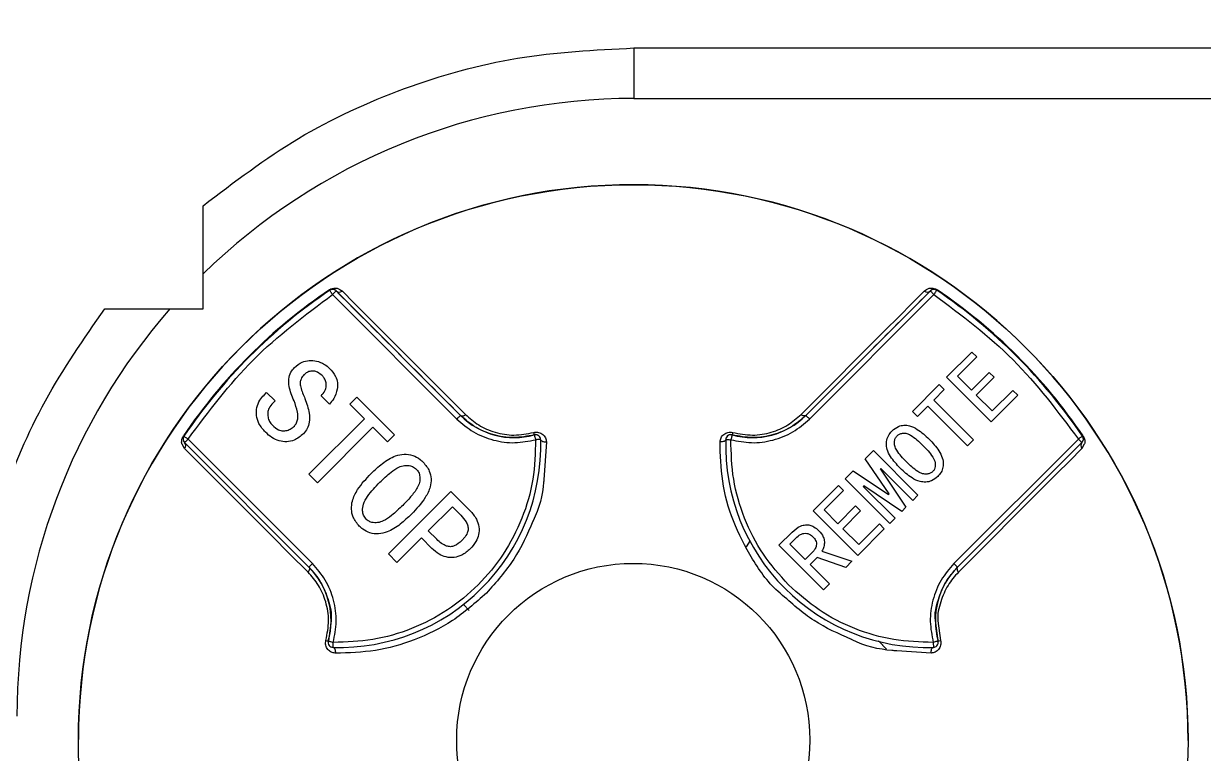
# Model space of a CAD drawing. Header units: millimetres. Extents: x 5659 to 7608, y 3628 to 5007.
# Drawn here: x 6249.58 to 6296.37, y 4730.22 to 4759.13 of the extents above; entities that cross this region are included whole.
import ezdxf

# ---------------------------------------------------------------- set-up
doc = ezdxf.new("R2010")
doc.units = ezdxf.units.MM

msp = doc.modelspace()

# ---------------------------------------------------------------- linework, layer by layer
at = {"color": 7, "linetype": 'Continuous', "lineweight": 25}
for p, q in [((6273.781, 4758.164), (6324.472, 4758.164)), ((6273.781, 4758.164), (6273.781, 4756.164)), ((6273.781, 4756.164), (6324.272, 4756.164)), ((6256.699, 4747.827), (6256.699, 4751.913)), ((6261.708, 4748.585), (6261.721, 4748.565)), ((6261.721, 4748.565), (6261.721, 4748.565)), ((6261.974, 4748.54), (6266.907, 4743.608)), ((6261.974, 4748.54), (6261.974, 4748.54)), ((6280.605, 4743.608), (6285.537, 4748.54)), ((6285.537, 4748.54), (6285.537, 4748.54)), ((6285.791, 4748.565), (6285.804, 4748.585)), ((6285.791, 4748.565), (6285.791, 4748.565)), ((6261.833, 4748.399), (6266.766, 4743.466)), ((6280.746, 4743.466), (6285.679, 4748.399)), ((6252.798, 4747.827), (6256.699, 4747.827)), ((6286.183, 4745.117), (6287.186, 4746.12)), ((6287.382, 4745.924), (6286.617, 4745.159)), ((6287.382, 4745.924), (6286.617, 4745.159)), ((6287.186, 4746.12), (6287.382, 4745.924)), ((6260.695, 4745.213), (6260.695, 4745.213)), ((6287.165, 4744.611), (6287.868, 4745.314)), ((6287.868, 4745.314), (6288.064, 4745.117)), ((6260.552, 4744.833), (6260.552, 4744.833)), ((6261.419, 4745.184), (6261.419, 4745.184)), ((6261.582, 4744.808), (6261.582, 4744.808)), ((6284.829, 4743.763), (6285.893, 4744.828)), ((6285.893, 4744.828), (6286.09, 4744.631)), ((6287.951, 4743.349), (6286.183, 4745.117)), ((6287.951, 4743.349), (6286.183, 4745.117)), ((6286.617, 4745.159), (6287.165, 4744.611)), ((6286.617, 4745.159), (6286.617, 4745.159)), ((6288.064, 4745.117), (6287.361, 4744.414)), ((6288.064, 4745.117), (6287.361, 4744.414)), ((6259.118, 4744.417), (6259.219, 4744.518)), ((6259.219, 4744.518), (6259.552, 4744.185)), ((6261.708, 4744.055), (6261.376, 4744.388)), ((6261.708, 4744.055), (6261.376, 4744.388)), ((6262.519, 4744.055), (6262.794, 4744.33)), ((6262.794, 4744.33), (6264.285, 4742.839)), ((6286.09, 4744.631), (6285.676, 4744.218)), ((6286.09, 4744.631), (6285.676, 4744.218)), ((6287.361, 4744.414), (6287.992, 4743.784)), ((6287.361, 4744.414), (6287.361, 4744.414)), ((6289.005, 4744.404), (6287.951, 4743.349)), ((6289.005, 4744.404), (6287.951, 4743.349)), ((6287.992, 4743.784), (6288.809, 4744.6)), ((6288.809, 4744.6), (6289.005, 4744.404)), ((6259.552, 4744.185), (6259.465, 4744.099)), ((6259.552, 4744.185), (6259.465, 4744.099)), ((6259.465, 4744.099), (6259.465, 4744.099)), ((6261.708, 4744.055), (6261.708, 4744.055)), ((6263.098, 4743.476), (6262.519, 4744.055)), ((6263.098, 4743.476), (6262.519, 4744.055)), ((6285.438, 4743.98), (6285.025, 4743.567)), ((6285.438, 4743.98), (6285.025, 4743.567)), ((6287.01, 4742.409), (6285.438, 4743.98)), ((6285.438, 4743.98), (6285.438, 4743.98)), ((6287.01, 4742.409), (6285.438, 4743.98)), ((6285.676, 4744.218), (6287.248, 4742.647)), ((6285.676, 4744.218), (6285.676, 4744.218)), ((6259.262, 4743.665), (6259.262, 4743.665)), ((6260.454, 4743.625), (6260.454, 4743.625)), ((6260.898, 4741.276), (6263.098, 4743.476)), ((6263.098, 4743.476), (6263.098, 4743.476)), ((6266.907, 4743.608), (6266.907, 4743.608)), ((6280.605, 4743.608), (6280.605, 4743.608)), ((6285.025, 4743.567), (6284.829, 4743.763)), ((6285.025, 4743.567), (6284.829, 4743.763)), ((6285.025, 4743.567), (6285.025, 4743.567)), ((6287.951, 4743.349), (6287.951, 4743.349)), ((6259.176, 4742.941), (6259.176, 4742.941)), ((6260.681, 4742.883), (6260.681, 4742.883)), ((6263.431, 4743.143), (6261.231, 4740.943)), ((6263.431, 4743.143), (6261.231, 4740.943)), ((6264.01, 4742.564), (6263.431, 4743.143)), ((6263.431, 4743.143), (6263.431, 4743.143)), ((6264.01, 4742.564), (6263.431, 4743.143)), ((6255.968, 4742.294), (6255.869, 4742.472)), ((6255.906, 4742.672), (6255.906, 4742.672)), ((6255.94, 4742.783), (6255.92, 4742.797)), ((6255.94, 4742.783), (6255.94, 4742.783)), ((6260.897, 4737.597), (6255.964, 4742.53)), ((6261.038, 4737.739), (6256.106, 4742.671)), ((6264.285, 4742.839), (6264.01, 4742.564)), ((6264.285, 4742.839), (6264.01, 4742.564)), ((6264.01, 4742.564), (6264.01, 4742.564)), ((6270.089, 4742.407), (6270.089, 4742.407)), ((6270.313, 4742.561), (6270.209, 4741.05)), ((6277.423, 4742.424), (6277.423, 4742.424)), ((6284.219, 4742.802), (6284.219, 4742.802)), ((6285.242, 4742.419), (6285.242, 4742.419)), ((6291.406, 4742.671), (6286.474, 4737.739)), ((6291.548, 4742.53), (6286.615, 4737.597)), ((6287.248, 4742.647), (6287.01, 4742.409)), ((6287.248, 4742.647), (6287.01, 4742.409)), ((6287.01, 4742.409), (6287.01, 4742.409)), ((6291.643, 4742.472), (6291.544, 4742.294)), ((6291.572, 4742.783), (6291.592, 4742.797)), ((6291.572, 4742.783), (6291.572, 4742.783)), ((6291.606, 4742.671), (6291.606, 4742.671)), ((6282.957, 4741.892), (6283.278, 4742.212)), ((6283.278, 4742.212), (6285.046, 4740.445)), ((6284.132, 4742.383), (6284.132, 4742.383)), ((6265.153, 4741.479), (6265.153, 4741.479)), ((6283.898, 4740.496), (6282.957, 4741.892)), ((6283.898, 4740.496), (6282.957, 4741.892)), ((6283.557, 4741.478), (6283.578, 4741.499)), ((6283.578, 4741.499), (6283.557, 4741.478)), ((6283.557, 4741.478), (6284.57, 4739.969)), ((6283.557, 4741.478), (6283.557, 4741.478)), ((6284.839, 4740.238), (6283.578, 4741.499)), ((6283.578, 4741.499), (6283.578, 4741.499)), ((6284.839, 4740.238), (6283.578, 4741.499)), ((6284.343, 4741.52), (6284.343, 4741.52)), ((6285.709, 4741.803), (6285.709, 4741.803)), ((6261.231, 4740.943), (6260.898, 4741.276)), ((6261.231, 4740.943), (6260.898, 4741.276)), ((6282.161, 4741.096), (6282.482, 4741.416)), ((6283.929, 4739.328), (6282.161, 4741.096)), ((6283.929, 4739.328), (6282.161, 4741.096)), ((6282.482, 4741.416), (6283.877, 4740.476)), ((6285.831, 4741.189), (6285.831, 4741.189)), ((6261.231, 4740.943), (6261.231, 4740.943)), ((6263.706, 4740.958), (6263.706, 4740.958)), ((6264.053, 4738.121), (6266.528, 4740.596)), ((6265.264, 4740.899), (6265.264, 4740.899)), ((6266.528, 4740.596), (6267.28, 4739.844)), ((6280.89, 4739.824), (6281.893, 4740.827)), ((6282.089, 4740.631), (6281.324, 4739.866)), ((6282.089, 4740.631), (6281.324, 4739.866)), ((6281.893, 4740.827), (6282.089, 4740.631)), ((6282.875, 4740.796), (6282.895, 4740.817)), ((6282.895, 4740.817), (6282.875, 4740.796)), ((6282.875, 4740.796), (6284.136, 4739.535)), ((6282.875, 4740.796), (6282.875, 4740.796)), ((6284.405, 4739.804), (6282.895, 4740.817)), ((6282.895, 4740.817), (6282.895, 4740.817)), ((6284.405, 4739.804), (6282.895, 4740.817)), ((6263.057, 4740.088), (6263.057, 4740.088)), ((6283.898, 4740.496), (6283.877, 4740.476)), ((6283.898, 4740.496), (6283.898, 4740.496)), ((6285.046, 4740.445), (6284.839, 4740.238)), ((6285.046, 4740.445), (6284.839, 4740.238)), ((6284.839, 4740.238), (6284.839, 4740.238)), ((6264.965, 4739.699), (6264.965, 4739.699)), ((6265.631, 4739.033), (6266.586, 4739.988)), ((6265.631, 4739.033), (6266.586, 4739.988)), ((6266.586, 4739.988), (6266.919, 4739.655)), ((6266.586, 4739.988), (6266.586, 4739.988)), ((6266.586, 4739.988), (6266.919, 4739.655)), ((6266.919, 4739.655), (6266.919, 4739.655)), ((6282.658, 4738.057), (6280.89, 4739.824)), ((6282.658, 4738.057), (6280.89, 4739.824)), ((6281.324, 4739.866), (6281.872, 4739.318)), ((6281.324, 4739.866), (6281.324, 4739.866)), ((6281.872, 4739.318), (6282.575, 4740.021)), ((6282.771, 4739.824), (6282.068, 4739.121)), ((6282.771, 4739.824), (6282.068, 4739.121)), ((6282.575, 4740.021), (6282.771, 4739.824)), ((6284.57, 4739.969), (6284.405, 4739.804)), ((6284.57, 4739.969), (6284.405, 4739.804)), ((6284.405, 4739.804), (6284.405, 4739.804)), ((6262.895, 4739.221), (6262.895, 4739.221)), ((6282.068, 4739.121), (6282.699, 4738.491)), ((6282.068, 4739.121), (6282.068, 4739.121)), ((6282.699, 4738.491), (6283.516, 4739.307)), ((6283.516, 4739.307), (6283.712, 4739.111)), ((6284.136, 4739.535), (6283.929, 4739.328)), ((6284.136, 4739.535), (6283.929, 4739.328)), ((6283.929, 4739.328), (6283.929, 4739.328)), ((6265.356, 4738.758), (6264.386, 4737.788)), ((6265.356, 4738.758), (6264.386, 4737.788)), ((6265.775, 4738.338), (6265.356, 4738.758)), ((6265.356, 4738.758), (6265.356, 4738.758)), ((6265.775, 4738.338), (6265.356, 4738.758)), ((6265.963, 4738.7), (6265.631, 4739.033)), ((6265.631, 4739.033), (6265.631, 4739.033)), ((6267.211, 4739.112), (6267.211, 4739.112)), ((6278.242, 4738.409), (6278.409, 4738.658)), ((6279.536, 4738.47), (6280.052, 4738.987)), ((6279.97, 4738.511), (6280.197, 4738.739)), ((6279.97, 4738.511), (6280.197, 4738.739)), ((6280.197, 4738.739), (6280.197, 4738.739)), ((6280.879, 4738.801), (6280.879, 4738.801)), ((6283.712, 4739.111), (6282.658, 4738.057)), ((6283.712, 4739.111), (6282.658, 4738.057)), ((6265.775, 4738.338), (6265.775, 4738.338)), ((6267.295, 4738.324), (6267.295, 4738.324)), ((6281.303, 4736.702), (6279.536, 4738.47)), ((6281.303, 4736.702), (6279.536, 4738.47)), ((6280.58, 4737.901), (6279.97, 4738.511)), ((6279.97, 4738.511), (6279.97, 4738.511)), ((6280.869, 4738.191), (6280.58, 4737.901)), ((6281.022, 4738.517), (6281.022, 4738.517)), ((6281.241, 4738.232), (6282.43, 4737.829)), ((6264.386, 4737.788), (6264.053, 4738.121)), ((6264.386, 4737.788), (6264.053, 4738.121)), ((6264.386, 4737.788), (6264.386, 4737.788)), ((6281.045, 4737.974), (6280.776, 4737.705)), ((6281.045, 4737.974), (6280.776, 4737.705)), ((6282.182, 4737.581), (6281.045, 4737.974)), ((6281.045, 4737.974), (6281.045, 4737.974)), ((6282.182, 4737.581), (6281.045, 4737.974)), ((6282.43, 4737.829), (6282.182, 4737.581)), ((6282.43, 4737.829), (6282.182, 4737.581)), ((6282.658, 4738.057), (6282.658, 4738.057)), ((6280.776, 4737.705), (6281.541, 4736.94)), ((6280.776, 4737.705), (6280.776, 4737.705)), ((6282.182, 4737.581), (6282.182, 4737.581)), ((6281.541, 4736.94), (6281.303, 4736.702)), ((6281.541, 4736.94), (6281.303, 4736.702)), ((6281.303, 4736.702), (6281.303, 4736.702)), ((6267.02, 4736.117), (6267.251, 4735.886)), ((6261.774, 4735.473), (6261.666, 4734.673)), ((6285.846, 4734.673), (6285.737, 4735.479)), ((6285.839, 4735.469), (6285.939, 4734.694)), ((6261.659, 4734.619), (6261.659, 4734.619)), ((6261.853, 4734.419), (6261.859, 4734.619)), ((6283.479, 4734.673), (6283.799, 4734.352)), ((6283.502, 4734.65), (6283.799, 4734.352)), ((6285.653, 4734.619), (6285.659, 4734.419)), ((6285.853, 4734.619), (6285.853, 4734.619)), ((6285.569, 4734.191), (6284.203, 4734.282)), ((6251.756, 4730.772), (6251.756, 4730.772)), ((6295.756, 4730.725), (6295.756, 4730.725))]:
    msp.add_line(p, q, dxfattribs=at)
at = {"color": 7, "linetype": 'Continuous', "lineweight": 25, "flags": 128}
for points in [[(6261.833, 4748.399), (6261.811, 4748.431), (6261.79, 4748.462), (6261.771, 4748.491), (6261.754, 4748.516), (6261.74, 4748.537), (6261.73, 4748.552), (6261.723, 4748.561), (6261.721, 4748.565)], [(6261.974, 4748.54), (6261.972, 4748.538), (6261.964, 4748.53), (6261.951, 4748.516), (6261.933, 4748.499), (6261.912, 4748.477), (6261.887, 4748.453), (6261.861, 4748.426), (6261.833, 4748.399)], [(6262.21, 4748.537), (6262.692, 4748.054), (6263.215, 4747.532), (6263.776, 4746.971), (6264.374, 4746.372), (6265.008, 4745.739), (6265.675, 4745.072), (6266.374, 4744.373), (6267.103, 4743.644)], [(6280.409, 4743.644), (6281.138, 4744.373), (6281.837, 4745.072), (6282.504, 4745.739), (6283.138, 4746.372), (6283.736, 4746.971), (6284.297, 4747.532), (6284.819, 4748.054), (6285.302, 4748.537)], [(6285.537, 4748.54), (6285.54, 4748.538), (6285.548, 4748.53), (6285.561, 4748.516), (6285.579, 4748.499), (6285.6, 4748.477), (6285.625, 4748.453), (6285.651, 4748.426), (6285.679, 4748.399)], [(6285.791, 4748.565), (6285.789, 4748.561), (6285.782, 4748.552), (6285.772, 4748.537), (6285.758, 4748.516), (6285.741, 4748.491), (6285.722, 4748.462), (6285.701, 4748.431), (6285.679, 4748.399)], [(6266.907, 4743.608), (6266.904, 4743.605), (6266.896, 4743.597), (6266.883, 4743.584), (6266.866, 4743.566), (6266.844, 4743.545), (6266.82, 4743.52), (6266.793, 4743.494), (6266.766, 4743.466)], [(6266.907, 4743.608), (6266.923, 4743.596), (6266.943, 4743.589), (6266.966, 4743.586), (6266.992, 4743.589), (6267.019, 4743.596), (6267.047, 4743.608), (6267.075, 4743.624), (6267.103, 4743.644)], [(6280.605, 4743.608), (6280.589, 4743.596), (6280.569, 4743.589), (6280.546, 4743.586), (6280.52, 4743.589), (6280.493, 4743.596), (6280.465, 4743.608), (6280.436, 4743.624), (6280.409, 4743.644)], [(6280.605, 4743.608), (6280.607, 4743.605), (6280.615, 4743.597), (6280.629, 4743.584), (6280.646, 4743.566), (6280.668, 4743.545), (6280.692, 4743.52), (6280.719, 4743.494), (6280.746, 4743.466)], [(6255.94, 4742.783), (6255.943, 4742.781), (6255.952, 4742.775), (6255.968, 4742.764), (6255.988, 4742.75), (6256.013, 4742.734), (6256.042, 4742.714), (6256.073, 4742.693), (6256.106, 4742.671)], [(6255.964, 4742.53), (6255.967, 4742.533), (6255.975, 4742.541), (6255.988, 4742.554), (6256.006, 4742.571), (6256.027, 4742.593), (6256.051, 4742.617), (6256.078, 4742.644), (6256.106, 4742.671)], [(6269.832, 4742.839), (6269.833, 4742.835), (6269.836, 4742.824), (6269.841, 4742.806), (6269.847, 4742.782), (6269.855, 4742.753), (6269.865, 4742.72), (6269.875, 4742.683), (6269.885, 4742.646)], [(6270.085, 4742.652), (6270.081, 4742.652), (6270.07, 4742.651), (6270.051, 4742.651), (6270.027, 4742.65), (6269.996, 4742.649), (6269.962, 4742.648), (6269.924, 4742.647), (6269.885, 4742.646)], [(6270.085, 4742.652), (6270.09, 4742.631), (6270.104, 4742.612), (6270.126, 4742.595), (6270.155, 4742.58), (6270.19, 4742.569), (6270.229, 4742.562), (6270.271, 4742.56), (6270.313, 4742.561)], [(6277.427, 4742.652), (6277.422, 4742.631), (6277.408, 4742.612), (6277.386, 4742.595), (6277.357, 4742.58), (6277.322, 4742.569), (6277.283, 4742.562), (6277.241, 4742.56), (6277.199, 4742.561)], [(6277.427, 4742.652), (6277.43, 4742.652), (6277.442, 4742.651), (6277.46, 4742.651), (6277.485, 4742.65), (6277.515, 4742.649), (6277.55, 4742.648), (6277.588, 4742.647), (6277.627, 4742.646)], [(6277.68, 4742.839), (6277.679, 4742.835), (6277.676, 4742.824), (6277.671, 4742.806), (6277.664, 4742.782), (6277.656, 4742.753), (6277.647, 4742.72), (6277.637, 4742.683), (6277.627, 4742.646)], [(6291.572, 4742.783), (6291.569, 4742.781), (6291.559, 4742.775), (6291.544, 4742.764), (6291.523, 4742.75), (6291.498, 4742.734), (6291.47, 4742.714), (6291.439, 4742.693), (6291.406, 4742.671)], [(6291.548, 4742.53), (6291.545, 4742.533), (6291.537, 4742.541), (6291.524, 4742.554), (6291.506, 4742.571), (6291.485, 4742.593), (6291.46, 4742.617), (6291.434, 4742.644), (6291.406, 4742.671)], [(6260.861, 4737.402), (6260.132, 4738.13), (6259.433, 4738.829), (6258.766, 4739.497), (6258.132, 4740.13), (6257.534, 4740.728), (6256.973, 4741.29), (6256.45, 4741.812), (6255.968, 4742.294)], [(6291.544, 4742.294), (6291.062, 4741.812), (6290.539, 4741.29), (6289.978, 4740.728), (6289.38, 4740.13), (6288.746, 4739.497), (6288.079, 4738.829), (6287.38, 4738.13), (6286.651, 4737.402)], [(6260.897, 4737.597), (6260.899, 4737.6), (6260.907, 4737.608), (6260.921, 4737.621), (6260.938, 4737.639), (6260.96, 4737.66), (6260.984, 4737.685), (6261.011, 4737.711), (6261.038, 4737.739)], [(6286.615, 4737.597), (6286.612, 4737.6), (6286.604, 4737.608), (6286.591, 4737.621), (6286.574, 4737.639), (6286.552, 4737.66), (6286.528, 4737.685), (6286.501, 4737.711), (6286.474, 4737.739)], [(6260.897, 4737.597), (6260.909, 4737.581), (6260.916, 4737.561), (6260.918, 4737.538), (6260.916, 4737.513), (6260.909, 4737.485), (6260.897, 4737.457), (6260.88, 4737.429), (6260.861, 4737.402)], [(6286.615, 4737.597), (6286.603, 4737.581), (6286.596, 4737.561), (6286.594, 4737.538), (6286.596, 4737.513), (6286.603, 4737.485), (6286.615, 4737.457), (6286.631, 4737.429), (6286.651, 4737.402)], [(6261.666, 4734.673), (6261.67, 4734.672), (6261.68, 4734.669), (6261.698, 4734.664), (6261.722, 4734.657), (6261.751, 4734.649), (6261.785, 4734.64), (6261.821, 4734.63), (6261.859, 4734.619)], [(6285.846, 4734.673), (6285.842, 4734.672), (6285.831, 4734.669), (6285.814, 4734.664), (6285.79, 4734.657), (6285.76, 4734.649), (6285.727, 4734.64), (6285.691, 4734.63), (6285.653, 4734.619)], [(6261.853, 4734.419), (6261.873, 4734.414), (6261.892, 4734.4), (6261.91, 4734.378), (6261.924, 4734.349), (6261.935, 4734.314), (6261.942, 4734.275), (6261.945, 4734.234), (6261.943, 4734.191)], [(6285.569, 4734.191), (6285.567, 4734.234), (6285.57, 4734.275), (6285.577, 4734.314), (6285.588, 4734.349), (6285.602, 4734.378), (6285.619, 4734.4), (6285.639, 4734.414), (6285.659, 4734.419)]]:
    msp.add_lwpolyline(points, dxfattribs=at)
at = {"color": 7, "linetype": 'Continuous', "lineweight": 25}
for centre, radius in [((6273.756, 4730.749), 22), ((6273.756, 4730.748), 7)]:
    msp.add_circle(centre, radius, dxfattribs=at)
for centre, radius, start, end in [((6240.756, 4767.954), 91.48, 295.79271, 180), ((6240.756, 4767.954), 90.341, 353.64897, 186.35103), ((6240.756, 4767.954), 89.875, 353.64897, 186.35103), ((6240.756, 4767.954), 85.319, 353.33017, 186.66983), ((6240.756, 4767.954), 91.48, 180, 290.22656), ((6273.781, 4731.7), 24.464, 90, 134.2869), ((6240.756, 4767.954), 86.42, 299.88973, 350.7957), ((6240.756, 4767.954), 91.441, 295.84596, 351.20762), ((6240.756, 4767.954), 90.976, 296.50811, 351.20762), ((6273.756, 4730.749), 22, 359.9388, 179.9388), ((6273.756, 4730.749), 21.524, 124.039, 145.961), ((6273.756, 4730.748), 21.5, 124.039, 145.961), ((6273.756, 4730.749), 21.5, 124.039, 145.961), ((6261.833, 4748.399), 0.2, 45, 124.039), ((6262.095, 4748.677), 0.182, 228.6227, 309.5363), ((6285.417, 4748.677), 0.182, 230.4637, 311.3773), ((6285.679, 4748.399), 0.2, 55.961, 135), ((6273.756, 4730.748), 21.5, 34.039, 55.961), ((6273.756, 4730.749), 21.5, 34.039, 55.961), ((6273.756, 4730.749), 21.524, 34.039, 55.961), ((6273.781, 4731.7), 24.464, 138.762, 180), ((6269.028, 4745.729), 3, 225, 285.531), ((6278.483, 4745.729), 3, 254.469, 315), ((6269.151, 4742.732), 0.689, 8.9101, 16.8757), ((6278.36, 4742.732), 0.689, 163.1243, 171.0899), ((6256.106, 4742.671), 0.2, 145.961, 225), ((6255.827, 4742.41), 0.182, 320.5221, 40.0844), ((6262.089, 4742.416), 8, 268.3094, 1.6906), ((6269.885, 4742.646), 0.2, 1.6906, 105.531), ((6285.423, 4742.416), 8, 178.3094, 271.6906), ((6277.627, 4742.646), 0.2, 135, 178.3094), ((6277.627, 4742.646), 0.2, 74.469, 135), ((6291.684, 4742.41), 0.182, 139.9143, 219.478), ((6291.406, 4742.671), 0.2, 315, 34.039), ((6258.775, 4735.476), 3, 344.469, 45), ((6288.736, 4735.476), 3, 135, 195.531), ((6261.773, 4735.353), 0.689, 253.1246, 261.0883), ((6261.859, 4734.619), 0.2, 164.469, 268.3094), ((6285.653, 4734.619), 0.2, 271.6906, 315), ((6285.653, 4734.619), 0.2, 315, 15.531), ((6285.739, 4735.353), 0.689, 278.9117, 286.8754)]:
    msp.add_arc(centre, radius, start, end, dxfattribs=at)
for points in [[(6324.472, 4758.164), (6324.727, 4761.117), (6325.236, 4767.023), (6324.811, 4775.922), (6323.52, 4784.725), (6321.291, 4793.343), (6318.173, 4801.679), (6314.192, 4809.64), (6309.397, 4817.138), (6303.839, 4824.089), (6297.58, 4830.417), (6290.69, 4836.051), (6283.245, 4840.929), (6275.328, 4844.995), (6267.027, 4848.209), (6258.434, 4850.514), (6249.644, 4851.969), (6243.719, 4852.15), (6240.756, 4852.24)], [(6334.497, 4767.955), (6334.41, 4764.887), (6334.236, 4758.752), (6332.833, 4749.637), (6330.607, 4740.699), (6327.5, 4732.024), (6323.561, 4723.695), (6318.824, 4715.792), (6313.335, 4708.391), (6307.147, 4701.564), (6300.32, 4695.376), (6292.919, 4689.887), (6285.016, 4685.15), (6276.687, 4681.211), (6268.011, 4678.104), (6259.074, 4675.878), (6249.959, 4674.475), (6243.824, 4674.301), (6240.756, 4674.214)], [(6256.699, 4751.913), (6257.932, 4752.852), (6260.397, 4754.732), (6264.646, 4756.663), (6269.137, 4757.93), (6272.233, 4758.086), (6273.781, 4758.164)], [(6338.43, 4757.165), (6337.906, 4753.514), (6336.858, 4746.21), (6333.738, 4735.567), (6329.53, 4725.324), (6324.175, 4715.623), (6317.77, 4706.584), (6310.389, 4698.322), (6302.127, 4690.941), (6293.088, 4684.536), (6283.387, 4679.181), (6273.144, 4674.973), (6262.501, 4671.853), (6255.197, 4670.805), (6251.546, 4670.281)], [(6338.227, 4750.623), (6337.541, 4747.328), (6336.168, 4740.74), (6332.848, 4731.188), (6328.644, 4722.004), (6323.508, 4713.301), (6317.519, 4705.165), (6310.731, 4697.68), (6303.218, 4690.925), (6295.055, 4684.97), (6286.331, 4679.872), (6277.129, 4675.707), (6267.563, 4672.427), (6260.969, 4671.083), (6257.671, 4670.41)], [(6266.907, 4743.608), (6265.943, 4744.572), (6264.014, 4746.501), (6262.654, 4747.861), (6261.974, 4748.54)], [(6285.537, 4748.54), (6284.857, 4747.861), (6283.498, 4746.501), (6281.569, 4744.572), (6280.605, 4743.608)], [(6256.106, 4742.671), (6256.923, 4743.763), (6258.557, 4745.947), (6260.741, 4747.582), (6261.833, 4748.399)], [(6285.679, 4748.399), (6286.771, 4747.582), (6288.955, 4745.947), (6290.589, 4743.763), (6291.406, 4742.671)], [(6247.317, 4731.7), (6247.385, 4733.146), (6247.521, 4736.037), (6248.628, 4740.249), (6250.317, 4744.264), (6251.971, 4746.639), (6252.798, 4747.827)]]:
    msp.add_open_spline(points, degree=3, dxfattribs=at)
for points, knots in [([(6283.04, 4693.883), (6285.219, 4695.156), (6290.203, 4698.07), (6297.268, 4703.724), (6304.232, 4710.556), (6310.351, 4718.166), (6315.575, 4726.415), (6319.802, 4735.21), (6323.08, 4744.417), (6324.355, 4750.792), (6324.992, 4753.98)], [0, 0, 0, 0, 0.099849, 0.228442, 0.357035, 0.485628, 0.614221, 0.742814, 0.871407, 1, 1, 1, 1]), ([(6261.708, 4748.585), (6261.721, 4748.593), (6261.748, 4748.61), (6261.808, 4748.636), (6261.908, 4748.659), (6262.07, 4748.645), (6262.154, 4748.58), (6262.21, 4748.537)], [0, 0, 0, 0, 0.057712, 0.117064, 0.25153, 0.501177, 1, 1, 1, 1]), ([(6261.974, 4748.54), (6261.95, 4748.56), (6261.911, 4748.59), (6261.837, 4748.602), (6261.782, 4748.594), (6261.748, 4748.58), (6261.732, 4748.572), (6261.725, 4748.567), (6261.721, 4748.565)], [0, 0, 0, 0, 0.500032, 0.773163, 0.911126, 0.959646, 0.980448, 1, 1, 1, 1]), ([(6285.302, 4748.537), (6285.357, 4748.58), (6285.441, 4748.645), (6285.603, 4748.659), (6285.703, 4748.636), (6285.764, 4748.61), (6285.791, 4748.593), (6285.804, 4748.585)], [0, 0, 0, 0, 0.4973637, 0.7473602, 0.8823614, 0.9420119, 1, 1, 1, 1]), ([(6285.791, 4748.565), (6285.787, 4748.567), (6285.779, 4748.572), (6285.763, 4748.581), (6285.728, 4748.595), (6285.674, 4748.602), (6285.6, 4748.59), (6285.562, 4748.56), (6285.537, 4748.54)], [0, 0, 0, 0, 0.019949, 0.041211, 0.090998, 0.233378, 0.500651, 1, 1, 1, 1]), ([(6260.319, 4745.502), (6260.416, 4745.584), (6260.589, 4745.728), (6260.908, 4745.8), (6261.217, 4745.773), (6261.498, 4745.661), (6261.646, 4745.529), (6261.708, 4745.473)], [0, 0, 0, 0, 0.2426698, 0.4294767, 0.6156339, 0.8389691, 1, 1, 1, 1]), ([(6260.305, 4744.185), (6260.226, 4744.372), (6260.111, 4744.649), (6260.082, 4745.046), (6260.157, 4745.314), (6260.27, 4745.445), (6260.319, 4745.502)], [0, 0, 0, 0, 0.428369, 0.6335505, 0.8408689, 1, 1, 1, 1]), ([(6260.695, 4745.213), (6260.653, 4745.161), (6260.58, 4745.072), (6260.538, 4744.898), (6260.586, 4744.627), (6260.674, 4744.422), (6260.739, 4744.272)], [0, 0, 0, 0, 0.196092, 0.338428, 0.515662, 1, 1, 1, 1]), ([(6261.419, 4745.184), (6261.362, 4745.233), (6261.265, 4745.318), (6261.087, 4745.371), (6260.928, 4745.363), (6260.793, 4745.302), (6260.726, 4745.241), (6260.695, 4745.213)], [0, 0, 0, 0, 0.273741, 0.469785, 0.666347, 0.848138, 1, 1, 1, 1]), ([(6261.419, 4745.184), (6261.362, 4745.233), (6261.265, 4745.318), (6261.087, 4745.371), (6260.928, 4745.363), (6260.793, 4745.302), (6260.726, 4745.241), (6260.695, 4745.213)], [0, 0, 0, 0, 0.273741, 0.469785, 0.666347, 0.848138, 1, 1, 1, 1]), ([(6261.708, 4745.473), (6261.798, 4745.372), (6261.944, 4745.206), (6262.044, 4744.91), (6262.023, 4744.602), (6261.918, 4744.298), (6261.769, 4744.125), (6261.708, 4744.055)], [0, 0, 0, 0, 0.252592, 0.41193, 0.571985, 0.826889, 1, 1, 1, 1]), ([(6261.376, 4744.388), (6261.432, 4744.448), (6261.539, 4744.561), (6261.589, 4744.767), (6261.576, 4744.943), (6261.513, 4745.08), (6261.449, 4745.151), (6261.419, 4745.184)], [0, 0, 0, 0, 0.271428, 0.5099, 0.681019, 0.852199, 1, 1, 1, 1]), ([(6259.176, 4742.941), (6259.078, 4743.052), (6258.91, 4743.244), (6258.801, 4743.598), (6258.819, 4743.922), (6258.931, 4744.208), (6259.06, 4744.352), (6259.118, 4744.417)], [0, 0, 0, 0, 0.264487, 0.457861, 0.651756, 0.843286, 1, 1, 1, 1]), ([(6260.739, 4744.272), (6260.808, 4744.082), (6260.916, 4743.782), (6260.929, 4743.37), (6260.849, 4743.083), (6260.735, 4742.948), (6260.681, 4742.883)], [0, 0, 0, 0, 0.409467, 0.643428, 0.829197, 1, 1, 1, 1]), ([(6259.465, 4744.099), (6259.408, 4744.033), (6259.312, 4743.923), (6259.254, 4743.722), (6259.268, 4743.538), (6259.327, 4743.358), (6259.41, 4743.263), (6259.451, 4743.216)], [0, 0, 0, 0, 0.25891, 0.438957, 0.619223, 0.812916, 1, 1, 1, 1]), ([(6260.319, 4743.187), (6260.351, 4743.226), (6260.419, 4743.309), (6260.466, 4743.505), (6260.445, 4743.808), (6260.359, 4744.039), (6260.305, 4744.185)], [0, 0, 0, 0, 0.143744, 0.301533, 0.558519, 1, 1, 1, 1]), ([(6266.766, 4743.466), (6266.976, 4743.285), (6267.405, 4742.916), (6268.206, 4742.601), (6269.058, 4742.482), (6269.613, 4742.592), (6269.885, 4742.646)], [0, 0, 0, 0, 0.245589, 0.5, 0.754411, 1, 1, 1, 1]), ([(6269.832, 4742.839), (6269.559, 4742.786), (6268.998, 4742.679), (6268.195, 4742.816), (6267.468, 4743.121), (6267.101, 4743.439), (6266.907, 4743.608)], [0, 0, 0, 0, 0.242664, 0.499933, 0.73499, 1, 1, 1, 1]), ([(6267.103, 4743.644), (6267.269, 4743.498), (6267.603, 4743.206), (6268.264, 4742.919), (6269.023, 4742.783), (6269.548, 4742.882), (6269.81, 4742.932)], [0, 0, 0, 0, 0.24976, 0.500155, 0.750188, 1, 1, 1, 1]), ([(6277.627, 4742.646), (6277.899, 4742.592), (6278.453, 4742.482), (6279.306, 4742.601), (6280.107, 4742.916), (6280.536, 4743.285), (6280.746, 4743.466)], [0, 0, 0, 0, 0.245589, 0.5, 0.754411, 1, 1, 1, 1]), ([(6280.605, 4743.608), (6280.411, 4743.439), (6280.044, 4743.121), (6279.317, 4742.816), (6278.513, 4742.679), (6277.952, 4742.786), (6277.68, 4742.839)], [0, 0, 0, 0, 0.265019, 0.500067, 0.757342, 1, 1, 1, 1]), ([(6277.701, 4742.932), (6277.964, 4742.882), (6278.489, 4742.783), (6279.248, 4742.919), (6279.909, 4743.206), (6280.242, 4743.498), (6280.409, 4743.644)], [0, 0, 0, 0, 0.2498124, 0.4998445, 0.7502398, 1, 1, 1, 1]), ([(6260.681, 4742.883), (6260.564, 4742.785), (6260.369, 4742.621), (6260.016, 4742.548), (6259.707, 4742.586), (6259.416, 4742.722), (6259.256, 4742.867), (6259.176, 4742.941)], [0, 0, 0, 0, 0.264859, 0.442595, 0.620083, 0.807926, 1, 1, 1, 1]), ([(6260.681, 4742.883), (6260.564, 4742.785), (6260.369, 4742.621), (6260.016, 4742.548), (6259.707, 4742.586), (6259.416, 4742.722), (6259.256, 4742.867), (6259.176, 4742.941)], [0, 0, 0, 0, 0.264859, 0.442595, 0.620083, 0.807926, 1, 1, 1, 1]), ([(6259.451, 4743.216), (6259.527, 4743.148), (6259.647, 4743.042), (6259.86, 4742.988), (6260.035, 4743.01), (6260.195, 4743.076), (6260.28, 4743.152), (6260.319, 4743.187)], [0, 0, 0, 0, 0.308723, 0.481176, 0.653403, 0.84143, 1, 1, 1, 1]), ([(6269.81, 4742.932), (6269.842, 4742.938), (6269.907, 4742.952), (6270.002, 4742.94), (6270.091, 4742.91), (6270.192, 4742.845), (6270.287, 4742.731), (6270.304, 4742.618), (6270.313, 4742.561)], [0, 0, 0, 0, 0.123611, 0.250214, 0.373313, 0.501044, 0.749966, 1, 1, 1, 1]), ([(6277.199, 4742.561), (6277.207, 4742.618), (6277.224, 4742.731), (6277.32, 4742.845), (6277.42, 4742.91), (6277.509, 4742.94), (6277.605, 4742.952), (6277.669, 4742.938), (6277.701, 4742.932)], [0, 0, 0, 0, 0.2496018, 0.4982962, 0.6255893, 0.7486287, 0.8757219, 1, 1, 1, 1]), ([(6284.343, 4741.52), (6284.205, 4741.667), (6283.997, 4741.888), (6283.82, 4742.236), (6283.782, 4742.507), (6283.835, 4742.751), (6283.937, 4742.909), (6284.006, 4742.981), (6284.022, 4742.998)], [0, 0, 0, 0, 0.352615, 0.529946, 0.676874, 0.824141, 0.958426, 1, 1, 1, 1]), ([(6284.022, 4742.998), (6284.101, 4743.064), (6284.239, 4743.179), (6284.492, 4743.231), (6284.755, 4743.202), (6285.111, 4743.023), (6285.341, 4742.807), (6285.49, 4742.667)], [0, 0, 0, 0, 0.178954, 0.311474, 0.443543, 0.640747, 1, 1, 1, 1]), ([(6284.219, 4742.802), (6284.25, 4742.827), (6284.313, 4742.879), (6284.449, 4742.911), (6284.601, 4742.901), (6284.799, 4742.808), (6285.011, 4742.643), (6285.164, 4742.494), (6285.242, 4742.419)], [0, 0, 0, 0, 0.099275, 0.199109, 0.336855, 0.470696, 0.732552, 1, 1, 1, 1]), ([(6284.219, 4742.802), (6284.25, 4742.827), (6284.313, 4742.879), (6284.449, 4742.911), (6284.601, 4742.901), (6284.799, 4742.808), (6285.011, 4742.643), (6285.164, 4742.494), (6285.242, 4742.419)], [0, 0, 0, 0, 0.099275, 0.199109, 0.336855, 0.470696, 0.732552, 1, 1, 1, 1]), ([(6255.869, 4742.472), (6255.867, 4742.477), (6255.846, 4742.512), (6255.847, 4742.598), (6255.868, 4742.696), (6255.894, 4742.757), (6255.911, 4742.784), (6255.92, 4742.797)], [0, 0, 0, 0, 0.064165, 0.529616, 0.781144, 0.892106, 1, 1, 1, 1]), ([(6269.885, 4742.646), (6269.87, 4742.121), (6269.839, 4741.06), (6269.386, 4739.517), (6268.649, 4738.096), (6267.641, 4736.863), (6266.409, 4735.855), (6264.987, 4735.119), (6263.444, 4734.665), (6262.383, 4734.634), (6261.859, 4734.619)], [0, 0, 0, 0, 0.123694, 0.25, 0.376306, 0.5, 0.623694, 0.75, 0.876306, 1, 1, 1, 1]), ([(6270.027, 4742.787), (6270.014, 4742.798), (6269.992, 4742.818), (6269.946, 4742.839), (6269.901, 4742.847), (6269.86, 4742.845), (6269.841, 4742.841), (6269.832, 4742.839)], [0, 0, 0, 0, 0.273059, 0.500453, 0.767114, 0.88663, 1, 1, 1, 1]), ([(6270.085, 4742.652), (6270.084, 4742.661), (6270.083, 4742.686), (6270.069, 4742.734), (6270.043, 4742.767), (6270.027, 4742.787)], [0, 0, 0, 0, 0.181202, 0.501499, 1, 1, 1, 1]), ([(6279.599, 4736.552), (6279.593, 4736.557), (6279.136, 4736.924), (6278.453, 4737.91), (6277.667, 4739.413), (6277.237, 4741.017), (6277.211, 4742.046), (6277.199, 4742.561)], [0, 0, 0, 0, 0.003657, 0.252454, 0.50145, 0.750307, 1, 1, 1, 1]), ([(6277.68, 4742.839), (6277.665, 4742.842), (6277.631, 4742.848), (6277.581, 4742.843), (6277.531, 4742.825), (6277.48, 4742.788), (6277.445, 4742.737), (6277.429, 4742.687), (6277.427, 4742.661), (6277.427, 4742.652)], [0, 0, 0, 0, 0.098526, 0.211663, 0.344444, 0.500006, 0.749377, 0.913544, 1, 1, 1, 1]), ([(6279.908, 4736.9), (6279.558, 4737.293), (6278.853, 4738.085), (6278.129, 4739.52), (6277.672, 4741.06), (6277.642, 4742.121), (6277.627, 4742.646)], [0, 0, 0, 0, 0.247388, 0.5, 0.752612, 1, 1, 1, 1]), ([(6284.135, 4742.384), (6284.132, 4742.391), (6284.106, 4742.447), (6284.109, 4742.556), (6284.134, 4742.698), (6284.19, 4742.767), (6284.219, 4742.802)], [0, 0, 0, 0, 0.048502, 0.412822, 0.703624, 1, 1, 1, 1]), ([(6284.591, 4741.768), (6284.45, 4741.912), (6284.264, 4742.102), (6284.117, 4742.392), (6284.106, 4742.555), (6284.135, 4742.698), (6284.19, 4742.767), (6284.219, 4742.802)], [0, 0, 0, 0, 0.494324, 0.651411, 0.784883, 0.89142, 1, 1, 1, 1]), ([(6285.242, 4742.419), (6285.384, 4742.276), (6285.583, 4742.073), (6285.732, 4741.769), (6285.739, 4741.599), (6285.709, 4741.475), (6285.66, 4741.415), (6285.635, 4741.385)], [0, 0, 0, 0, 0.49285, 0.695676, 0.810798, 0.906138, 1, 1, 1, 1]), ([(6285.49, 4742.667), (6285.628, 4742.52), (6285.838, 4742.296), (6286.022, 4741.945), (6286.063, 4741.68), (6286.02, 4741.449), (6285.927, 4741.291), (6285.854, 4741.213), (6285.831, 4741.189)], [0, 0, 0, 0, 0.351902, 0.53557, 0.686137, 0.813603, 0.940969, 1, 1, 1, 1]), ([(6291.598, 4742.615), (6291.603, 4742.636), (6291.61, 4742.667), (6291.602, 4742.722), (6291.588, 4742.756), (6291.579, 4742.772), (6291.574, 4742.78), (6291.572, 4742.783)], [0, 0, 0, 0, 0.5462975, 0.82224, 0.9192874, 0.9608929, 1, 1, 1, 1]), ([(6291.592, 4742.797), (6291.6, 4742.784), (6291.617, 4742.757), (6291.644, 4742.696), (6291.664, 4742.598), (6291.666, 4742.513), (6291.645, 4742.477), (6291.643, 4742.472)], [0, 0, 0, 0, 0.107574, 0.218232, 0.46854, 0.933582, 1, 1, 1, 1]), ([(6263.358, 4741.305), (6263.504, 4741.443), (6263.796, 4741.718), (6264.241, 4742), (6264.67, 4742.089), (6265.014, 4742.041), (6265.267, 4741.905), (6265.388, 4741.792), (6265.428, 4741.754)], [0, 0, 0, 0, 0.251272, 0.504268, 0.648099, 0.792244, 0.930746, 1, 1, 1, 1]), ([(6263.706, 4740.958), (6263.85, 4741.096), (6264.082, 4741.318), (6264.412, 4741.552), (6264.684, 4741.637), (6264.905, 4741.626), (6265.065, 4741.559), (6265.13, 4741.499), (6265.153, 4741.479)], [0, 0, 0, 0, 0.352152, 0.564272, 0.704386, 0.844226, 0.946602, 1, 1, 1, 1]), ([(6263.706, 4740.958), (6263.85, 4741.096), (6264.082, 4741.318), (6264.412, 4741.552), (6264.684, 4741.637), (6264.905, 4741.626), (6265.065, 4741.559), (6265.13, 4741.499), (6265.153, 4741.479)], [0, 0, 0, 0, 0.352152, 0.564272, 0.704386, 0.844226, 0.946602, 1, 1, 1, 1]), ([(6265.153, 4741.479), (6265.186, 4741.44), (6265.258, 4741.354), (6265.306, 4741.166), (6265.293, 4740.949), (6265.166, 4740.671), (6264.933, 4740.372), (6264.723, 4740.156), (6264.617, 4740.046)], [0, 0, 0, 0, 0.089191, 0.196684, 0.333078, 0.466728, 0.730437, 1, 1, 1, 1]), ([(6265.428, 4741.754), (6265.521, 4741.643), (6265.682, 4741.449), (6265.754, 4741.094), (6265.712, 4740.725), (6265.462, 4740.228), (6265.159, 4739.906), (6264.965, 4739.699)], [0, 0, 0, 0, 0.179746, 0.312327, 0.444455, 0.642444, 1, 1, 1, 1]), ([(6285.831, 4741.189), (6285.752, 4741.123), (6285.613, 4741.007), (6285.356, 4740.957), (6285.087, 4740.984), (6284.725, 4741.161), (6284.492, 4741.38), (6284.343, 4741.52)], [0, 0, 0, 0, 0.176786, 0.310691, 0.443909, 0.644004, 1, 1, 1, 1]), ([(6285.831, 4741.189), (6285.752, 4741.123), (6285.613, 4741.007), (6285.356, 4740.957), (6285.087, 4740.984), (6284.725, 4741.161), (6284.492, 4741.38), (6284.343, 4741.52)], [0, 0, 0, 0, 0.176786, 0.310691, 0.443909, 0.644004, 1, 1, 1, 1]), ([(6285.635, 4741.385), (6285.602, 4741.359), (6285.536, 4741.305), (6285.391, 4741.276), (6285.215, 4741.29), (6284.922, 4741.446), (6284.731, 4741.632), (6284.591, 4741.768)], [0, 0, 0, 0, 0.1020996, 0.2048593, 0.350506, 0.5258023, 1, 1, 1, 1]), ([(6262.895, 4739.221), (6262.801, 4739.335), (6262.637, 4739.534), (6262.569, 4739.898), (6262.613, 4740.28), (6262.866, 4740.78), (6263.169, 4741.103), (6263.358, 4741.305)], [0, 0, 0, 0, 0.181516, 0.31559, 0.449052, 0.655207, 1, 1, 1, 1]), ([(6270.209, 4741.05), (6270.207, 4741.021), (6270.173, 4740.49), (6270.032, 4739.917), (6269.78, 4739.419), (6269.777, 4739.413)], [0, 0, 0, 0, 0.052263, 0.987912, 1, 1, 1, 1]), ([(6263.17, 4739.496), (6263.13, 4739.546), (6263.052, 4739.644), (6263.014, 4739.859), (6263.047, 4740.128), (6263.286, 4740.52), (6263.536, 4740.781), (6263.706, 4740.958)], [0, 0, 0, 0, 0.109631, 0.214352, 0.370161, 0.57218, 1, 1, 1, 1]), ([(6264.965, 4739.699), (6264.819, 4739.561), (6264.528, 4739.285), (6264.086, 4739.001), (6263.661, 4738.898), (6263.319, 4738.934), (6263.063, 4739.067), (6262.94, 4739.18), (6262.895, 4739.221)], [0, 0, 0, 0, 0.250812, 0.503138, 0.646599, 0.790783, 0.924124, 1, 1, 1, 1]), ([(6264.965, 4739.699), (6264.819, 4739.561), (6264.528, 4739.285), (6264.086, 4739.001), (6263.661, 4738.898), (6263.319, 4738.934), (6263.063, 4739.067), (6262.94, 4739.18), (6262.895, 4739.221)], [0, 0, 0, 0, 0.250812, 0.503138, 0.646599, 0.790783, 0.924124, 1, 1, 1, 1]), ([(6264.617, 4740.046), (6264.473, 4739.908), (6264.234, 4739.679), (6263.898, 4739.437), (6263.622, 4739.349), (6263.411, 4739.355), (6263.258, 4739.418), (6263.195, 4739.474), (6263.17, 4739.496)], [0, 0, 0, 0, 0.35098, 0.581264, 0.716481, 0.851787, 0.942273, 1, 1, 1, 1]), ([(6266.919, 4739.655), (6266.996, 4739.572), (6267.112, 4739.445), (6267.199, 4739.243), (6267.219, 4739.091), (6267.173, 4738.921), (6267.077, 4738.778), (6266.992, 4738.688), (6266.962, 4738.657)], [0, 0, 0, 0, 0.291497, 0.44073, 0.560786, 0.681124, 0.886746, 1, 1, 1, 1]), ([(6267.28, 4739.844), (6267.377, 4739.733), (6267.544, 4739.544), (6267.653, 4739.199), (6267.639, 4738.887), (6267.522, 4738.579), (6267.375, 4738.414), (6267.295, 4738.324)], [0, 0, 0, 0, 0.25359, 0.435459, 0.617929, 0.790356, 1, 1, 1, 1]), ([(6269.777, 4739.413), (6269.551, 4738.9), (6269.098, 4737.871), (6268.323, 4737.005), (6267.934, 4736.57)], [0, 0, 0, 0, 0.498004, 1, 1, 1, 1]), ([(6280.052, 4738.987), (6280.16, 4739.078), (6280.319, 4739.213), (6280.578, 4739.282), (6280.761, 4739.27), (6280.948, 4739.191), (6281.054, 4739.096), (6281.117, 4739.039)], [0, 0, 0, 0, 0.342652, 0.508032, 0.649213, 0.789985, 1, 1, 1, 1]), ([(6266.962, 4738.657), (6266.868, 4738.572), (6266.736, 4738.452), (6266.509, 4738.397), (6266.331, 4738.432), (6266.143, 4738.534), (6266.025, 4738.643), (6265.963, 4738.7)], [0, 0, 0, 0, 0.321352, 0.453721, 0.586607, 0.782613, 1, 1, 1, 1]), ([(6280.197, 4738.739), (6280.259, 4738.795), (6280.353, 4738.881), (6280.514, 4738.943), (6280.642, 4738.942), (6280.771, 4738.896), (6280.84, 4738.835), (6280.879, 4738.801)], [0, 0, 0, 0, 0.319031, 0.483523, 0.649442, 0.800474, 1, 1, 1, 1]), ([(6280.197, 4738.739), (6280.259, 4738.795), (6280.353, 4738.881), (6280.514, 4738.943), (6280.642, 4738.942), (6280.771, 4738.896), (6280.84, 4738.835), (6280.879, 4738.801)], [0, 0, 0, 0, 0.319031, 0.483523, 0.649442, 0.800474, 1, 1, 1, 1]), ([(6280.879, 4738.801), (6280.919, 4738.756), (6280.983, 4738.685), (6281.026, 4738.561), (6281.018, 4738.434), (6280.968, 4738.303), (6280.9, 4738.226), (6280.869, 4738.191)], [0, 0, 0, 0, 0.257374, 0.407338, 0.558095, 0.796648, 1, 1, 1, 1]), ([(6281.117, 4739.039), (6281.186, 4738.961), (6281.298, 4738.834), (6281.344, 4738.601), (6281.327, 4738.405), (6281.27, 4738.289), (6281.241, 4738.232)], [0, 0, 0, 0, 0.343735, 0.565127, 0.784778, 1, 1, 1, 1]), ([(6267.295, 4738.324), (6267.187, 4738.23), (6266.999, 4738.067), (6266.652, 4737.964), (6266.336, 4737.983), (6266.029, 4738.11), (6265.865, 4738.258), (6265.775, 4738.338)], [0, 0, 0, 0, 0.246664, 0.431134, 0.61605, 0.790801, 1, 1, 1, 1]), ([(6267.295, 4738.324), (6267.187, 4738.23), (6266.999, 4738.067), (6266.652, 4737.964), (6266.336, 4737.983), (6266.029, 4738.11), (6265.865, 4738.258), (6265.775, 4738.338)], [0, 0, 0, 0, 0.246664, 0.431134, 0.61605, 0.790801, 1, 1, 1, 1]), ([(6261.859, 4734.619), (6261.913, 4734.892), (6262.023, 4735.446), (6261.903, 4736.299), (6261.588, 4737.1), (6261.219, 4737.528), (6261.038, 4737.739)], [0, 0, 0, 0, 0.245589, 0.5, 0.754411, 1, 1, 1, 1]), ([(6286.474, 4737.739), (6286.293, 4737.528), (6285.924, 4737.1), (6285.609, 4736.299), (6285.489, 4735.446), (6285.599, 4734.892), (6285.653, 4734.619)], [0, 0, 0, 0, 0.245589, 0.5, 0.754411, 1, 1, 1, 1]), ([(6261.573, 4734.694), (6261.622, 4734.957), (6261.721, 4735.482), (6261.586, 4736.241), (6261.299, 4736.901), (6261.006, 4737.235), (6260.861, 4737.402)], [0, 0, 0, 0, 0.249812, 0.499845, 0.75024, 1, 1, 1, 1]), ([(6260.897, 4737.597), (6261.066, 4737.403), (6261.387, 4737.037), (6261.675, 4736.308), (6261.814, 4735.769), (6261.774, 4735.477), (6261.774, 4735.473)], [0, 0, 0, 0, 0.348132, 0.656893, 0.994853, 1, 1, 1, 1]), ([(6285.737, 4735.479), (6285.737, 4735.482), (6285.698, 4735.771), (6285.837, 4736.308), (6286.125, 4737.037), (6286.445, 4737.403), (6286.615, 4737.597)], [0, 0, 0, 0, 0.002694, 0.341482, 0.651018, 1, 1, 1, 1]), ([(6286.651, 4737.402), (6286.504, 4737.235), (6286.21, 4736.902), (6285.94, 4736.239), (6285.804, 4735.735), (6285.839, 4735.471), (6285.839, 4735.469)], [0, 0, 0, 0, 0.331802, 0.664447, 0.99661, 1, 1, 1, 1]), ([(6285.653, 4734.619), (6285.128, 4734.634), (6284.067, 4734.664), (6282.527, 4735.122), (6281.093, 4735.845), (6280.3, 4736.551), (6279.908, 4736.9)], [0, 0, 0, 0, 0.247388, 0.5, 0.752612, 1, 1, 1, 1]), ([(6267.934, 4736.57), (6267.498, 4736.185), (6266.626, 4735.415), (6265.094, 4734.674), (6263.503, 4734.229), (6262.473, 4734.204), (6261.943, 4734.191)], [0, 0, 0, 0, 0.249705, 0.499612, 0.742897, 1, 1, 1, 1]), ([(6282.406, 4734.735), (6281.899, 4734.958), (6280.883, 4735.405), (6280.028, 4736.169), (6279.599, 4736.552)], [0, 0, 0, 0, 0.499082, 1, 1, 1, 1]), ([(6261.943, 4734.191), (6261.887, 4734.2), (6261.774, 4734.217), (6261.659, 4734.312), (6261.595, 4734.413), (6261.564, 4734.501), (6261.553, 4734.597), (6261.566, 4734.662), (6261.573, 4734.694)], [0, 0, 0, 0, 0.249602, 0.498297, 0.625716, 0.748628, 0.875804, 1, 1, 1, 1]), ([(6284.203, 4734.282), (6284.14, 4734.286), (6283.562, 4734.32), (6282.933, 4734.468), (6282.418, 4734.729), (6282.406, 4734.735)], [0, 0, 0, 0, 0.106195, 0.979949, 1, 1, 1, 1]), ([(6285.939, 4734.694), (6285.946, 4734.662), (6285.959, 4734.598), (6285.948, 4734.502), (6285.918, 4734.413), (6285.853, 4734.313), (6285.738, 4734.217), (6285.625, 4734.2), (6285.569, 4734.191)], [0, 0, 0, 0, 0.123692, 0.250213, 0.373441, 0.501044, 0.749966, 1, 1, 1, 1])]:
    msp.add_open_spline(points, degree=3, knots=knots, dxfattribs=at)

doc.saveas('drawing.dxf')
